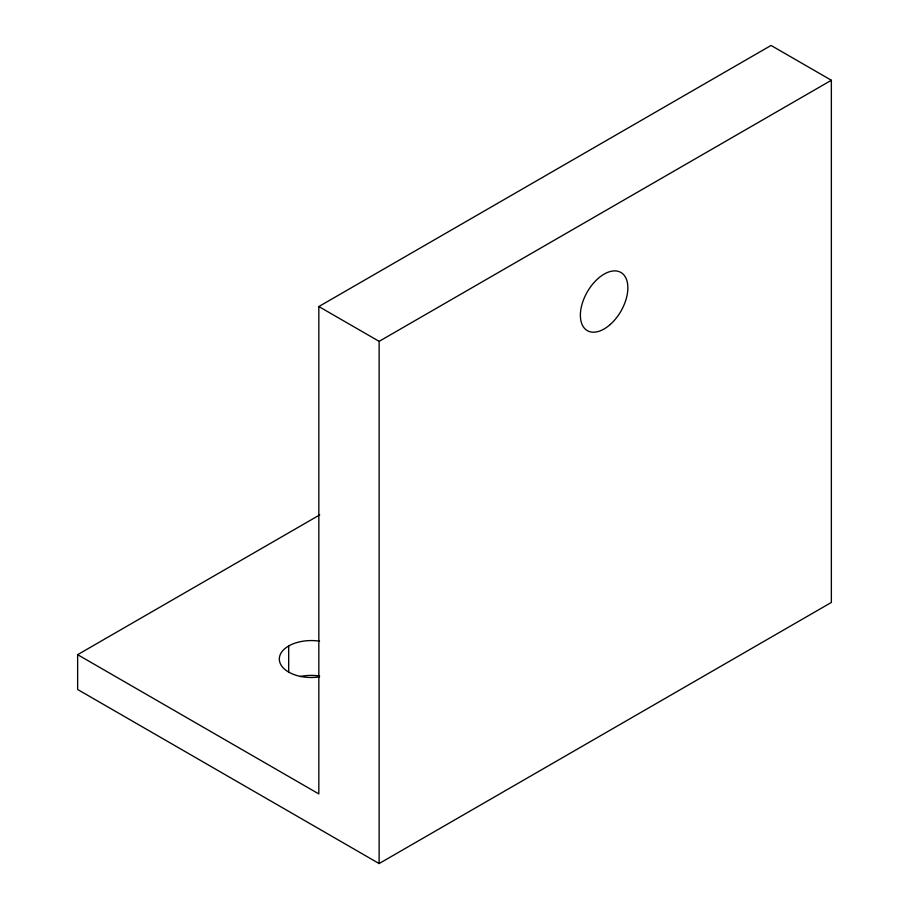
<?xml version="1.0" encoding="UTF-8"?>
<svg xmlns="http://www.w3.org/2000/svg" width="909" height="909" viewBox="0 0 909 909"><rect width="100%" height="100%" fill="white"/><g stroke="black" fill="none" stroke-linecap="round" stroke-linejoin="round"><path stroke-width="1.36" d="M77.64 654.673L318.832 793.921L318.832 306.549L771.059 45.45L831.36 80.265L831.36 602.451L379.133 863.55L77.64 689.488L77.64 654.673L319.729 514.903M318.832 306.549L379.133 341.352L831.36 80.265M379.133 341.352L379.133 863.55M288.687 645.969L288.687 672.433M300.368 676.489A31.974 18.464 0 0 1 319.57 676.012M319.57 676.864A31.974 18.464 0 0 1 279.313 659.025A31.974 18.464 0 0 1 319.57 641.197M610.257 324.479A33.576 19.384 -60 0 0 620.904 272.461A33.576 19.384 -60 0 0 581.181 307.685A33.576 19.384 -60 0 0 610.257 324.479"/></g></svg>
